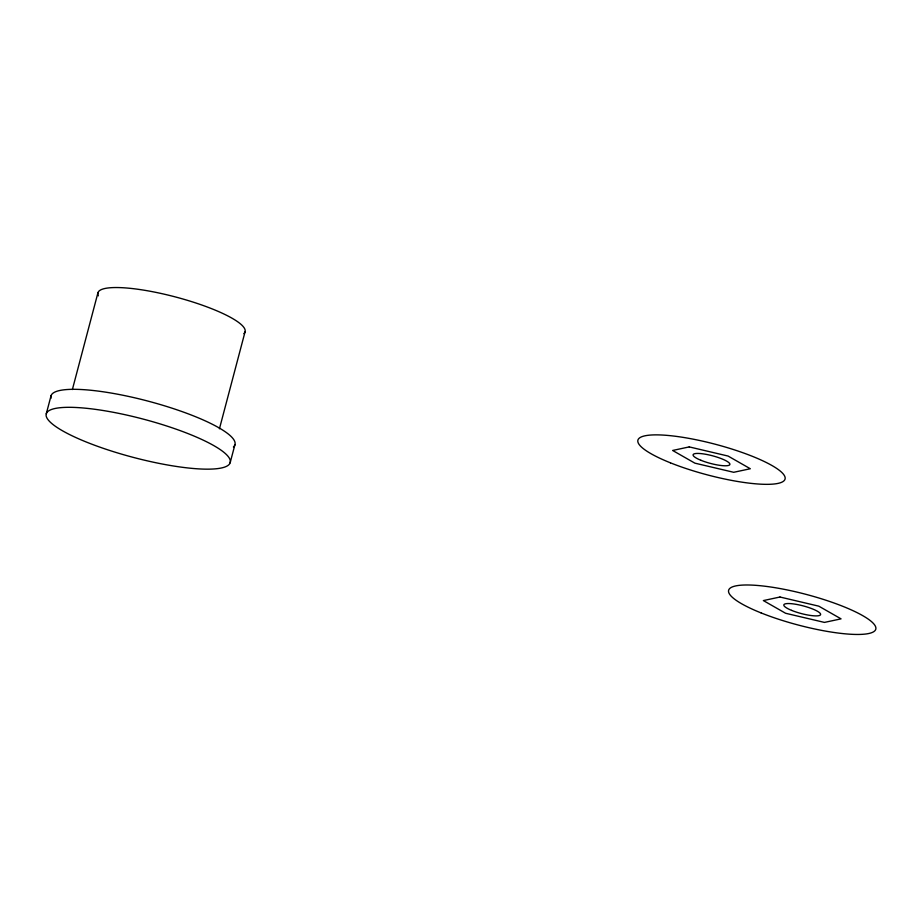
<?xml version="1.0" encoding="UTF-8"?>
<svg xmlns="http://www.w3.org/2000/svg" width="922" height="922" viewBox="0 0 922 922"><rect width="100%" height="100%" fill="white"/><g stroke="black" fill="none" stroke-linecap="round" stroke-linejoin="round"><path stroke-width="1.38" d="M46.307 413.701L51.056 395.711M72.377 389.545L97.974 292.654M219.436 428.799L245.033 331.908M230.143 462.775A95.15 19.777 14.8 0 0 97.617 409.668A95.15 19.777 14.8 0 0 86.922 442.272A95.15 19.777 14.8 0 0 230.143 462.775L234.903 444.784M51.01 398.258A95.15 19.777 14.8 0 1 149.157 401.416A95.15 19.777 14.8 0 1 233.404 446.951M98.354 295.824A76.111 15.824 14.8 0 1 174.131 296.607A76.111 15.824 14.8 0 1 243.834 333.637M689.241 446.905L672.634 450.466L694.877 463.155L733.705 472.295L750.312 468.745L728.08 456.056L689.241 446.905M779.977 597.018L763.37 600.579L785.602 613.268L824.441 622.408L841.048 618.858L818.805 606.169L779.977 597.018M700.893 460.274A19.028 3.953 14.8 0 0 729.832 464.596A19.028 3.953 14.8 0 0 703.717 453.947A19.028 3.953 14.8 0 0 700.893 460.274M670.432 462.832A76.111 15.824 14.8 0 0 785.002 479.233A76.111 15.824 14.8 0 0 678.995 436.751A76.111 15.824 14.8 0 0 670.432 462.832M761.157 612.946A76.111 15.824 14.8 0 0 875.739 629.346A76.111 15.824 14.8 0 0 769.72 586.865A76.111 15.824 14.8 0 0 761.157 612.946M791.618 610.387A19.028 3.953 14.8 0 0 820.557 614.709A19.028 3.953 14.8 0 0 794.441 604.06A19.028 3.953 14.8 0 0 791.618 610.387"/></g></svg>
